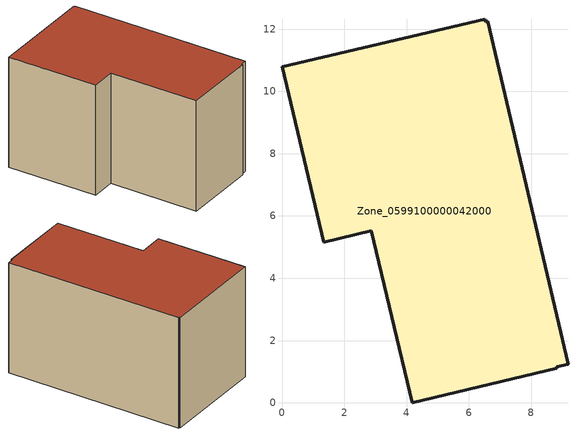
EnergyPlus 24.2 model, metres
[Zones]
Zone_0599100000042000
 floor ground (C_G): 9.19,1.25 8.82,1.16 8.83,1.1 4.18,0 2.87,5.53 1.34,5.16 0,10.8 6.52,12.32 6.54,12.24 6.61,12.26 z0
 wall outside (C_F): 6.52,12.32 0,10.8 1.34,5.16 2.87,5.53 4.18,0 8.83,1.1 8.82,1.16 9.19,1.25 6.61,12.26 6.54,12.24 6.52,12.32 z0:7.14
 roof outside (C_R): 4.18,0 8.83,1.1 8.82,1.16 9.19,1.25 6.61,12.26 6.54,12.24 6.52,12.32 0,10.8 1.34,5.16 2.87,5.53 z7.14
[BUILDING]
Pand.0599100000042000: North Axis=0; Terrain=City; Loads Convergence Tolerance Value=0.04; Temperature Convergence Tolerance Value=0.4; Solar Distribution=FullExterior; Maximum Number of Warmup Days=25; Minimum Number of Warmup Days=1
[Site:Location]
Rotterdam.The.Hague.AP_ZH_NLD Design_Conditions: Latitude=51.96; Longitude=4.45; Time Zone=1; Elevation=-4.5
[SITE:GROUNDTEMPERATURE:BUILDINGSURFACE]
18, 18, 18, 18, 18, 18, 18, 18, 18, 18, 18, 18
[MATERIAL] Thermal Absorptance=0.9; Solar Absorptance=0.7; Visible Absorptance=0.7
Name | Roughness | Thickness | Conductivity | Density | Specific Heat
G.TC.1946 | MediumSmooth | 0.15 | 1 | 540 | 1210
F.TC.1946 | Rough | 0.3 | 0.857143 | 1920 | 840
R.TC.1946 | MediumRough | 0.2 | 0.909091 | 1500 | 1000
[CONSTRUCTION]
C_G: G.TC.1946
C_F: F.TC.1946
C_R: R.TC.1946
[ZONE]
Zone_0599100000042000: Type=1; Multiplier=1; Ceiling Height=Autocalculate; Volume=Autocalculate; Floor Area=autocalculate; Part of Total Floor Area=Yes
[ZONEINFILTRATION:DESIGNFLOWRATE]
Infil_Zone_0599100000042000: Zone or ZoneList or Space or SpaceList=Zone_0599100000042000; Schedule=AlwaysOn; Design Flow Rate Calculation Method=Flow/Area; Flow Rate per Floor Area=0.003; Constant Term Coefficient=1; Temperature Term Coefficient=0; Velocity Term Coefficient=0; Velocity Squared Term Coefficient=0
[HVACTEMPLATE:ZONE:IDEALLOADSAIRSYSTEM]
Zone_0599100000042000: Maximum Heating Supply Air Temperature=50; Minimum Cooling Supply Air Temperature=13; Maximum Heating Supply Air Humidity Ratio=0.0156; Minimum Cooling Supply Air Humidity Ratio=0.0077; Heating Limit=NoLimit; Cooling Limit=NoLimit; Dehumidification Control Type=ConstantSensibleHeatRatio; Cooling Sensible Heat Ratio=0.7; Dehumidification Setpoint=60; Humidification Control Type=None; Humidification Setpoint=30; Outdoor Air Method=None; Outdoor Air Flow Rate per Person=0.00944; Outdoor Air Flow Rate per Zone Floor Area=0; Outdoor Air Flow Rate per Zone=0; Demand Controlled Ventilation Type=None; Outdoor Air Economizer Type=NoEconomizer; Heat Recovery Type=None; Sensible Heat Recovery Effectiveness=0.7; Latent Heat Recovery Effectiveness=0.65
[ZONECONTROL:THERMOSTAT]
ThermostatControl_Zone_0599100000042000: Zone or ZoneList=Zone_0599100000042000; Control Type Schedule=DualSetpointControlType; Control 1=Thermostat_Zone_0599100000042000; Temperature Difference Between Cutout And Setpoint=0
[THERMOSTATSETPOINT:DUALSETPOINT]
Thermostat_Zone_0599100000042000: Heating Setpoint Temperature Schedule=HeatingSetpoint_Zone_0599100000042000; Cooling Setpoint Temperature Schedule=CoolingSetpoint_Zone_0599100000042000
[SCHEDULE:COMPACT]
HeatingSetpoint_Zone_0599100000042000: Through: 12/31, For: AllDays, Until: 24:00, 21
CoolingSetpoint_Zone_0599100000042000: Through: 12/31, For: AllDays, Until: 24:00, 24
DualSetpointControlType: Through: 12/31, For: AllDays, Until: 24:00, 4
AlwaysOn: Through: 12/31, For: AllDays, Until: 24:00, 1
